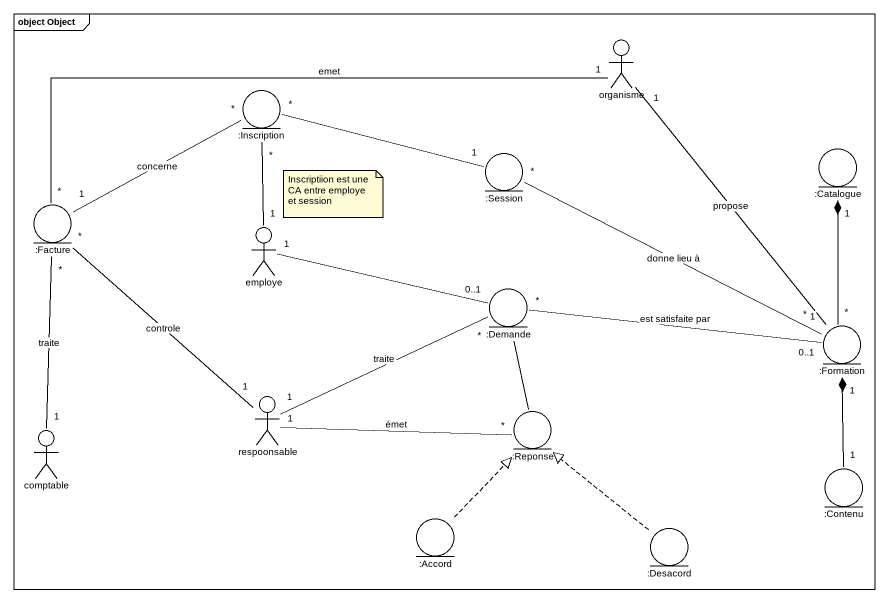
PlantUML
@startuml
mainframe object Object
actor organisme
entity ":Inscription" as Inscription
entity ":Session" as Session
entity ":Catalogue" as Catalogue
entity ":Facture" as Facture
actor employe
entity ":Demande" as Demande
entity ":Formation" as Formation
actor respoonsable
actor comptable
entity ":Reponse" as Reponse
entity ":Contenu" as Contenu
entity ":Accord" as Accord
entity ":Desacord" as Desacord
organisme "1" -left- "*" Facture : emet
organisme "1" -- "*" Formation : propose
Inscription "*" -right- "1" Session
Inscription "*" -- "1" employe
Session "*" -right- "1" Formation : donne lieu à
Catalogue "1" *-- "*" Formation
Facture "1" -right- "*" Inscription : concerne
employe "1" -right- "0..1" Demande
Demande "*" -right- "0..1" Formation : est satisfaite par
Demande "*" -left- "1" respoonsable : traite
Demande -- Reponse
respoonsable "1" -up- "*" Facture : controle
respoonsable "1" -right- "*" Reponse : émet
comptable "1" -up- "*" Facture : traite
Contenu "1" -up-* "1" Formation
Accord .up.|> Reponse
Desacord .up.|> Reponse
note as N1
  Inscriptiion est une CA entre employe et session
end note
@enduml
